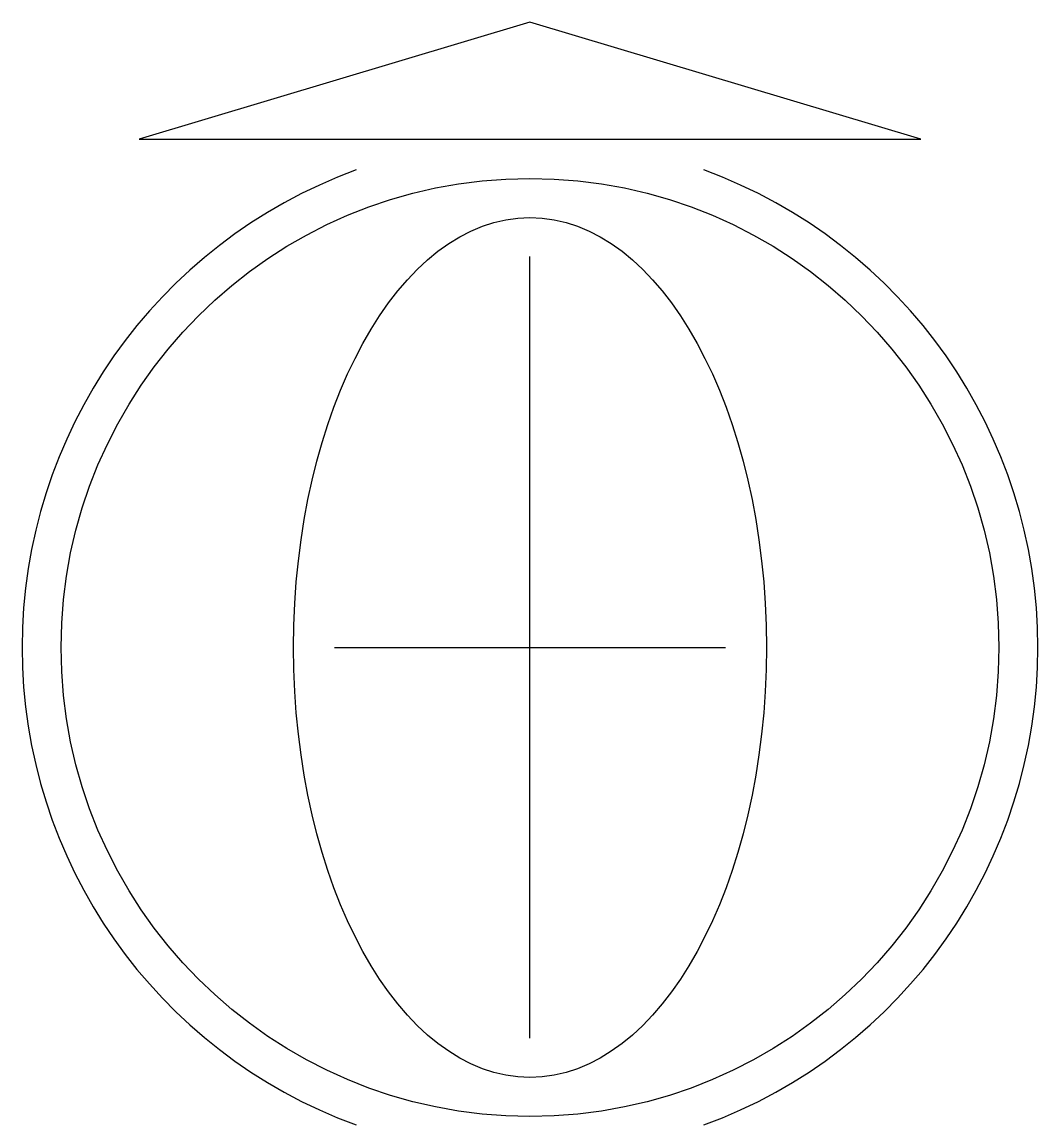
# Model space of a CAD drawing. Header units: inches. Extents: x 1.7 to 4.3, y 0.78 to 3.6.
import ezdxf

# ---------------------------------------------------------------- set-up
doc = ezdxf.new("R2010")
doc.units = ezdxf.units.IN

msp = doc.modelspace()

# ---------------------------------------------------------------- linework, layer by layer
at = {"color": 7}
for p, q in [((3, 1), (3, 3)), ((2.5, 2), (3.5, 2))]:
    msp.add_line(p, q, dxfattribs=at)
at = {"color": 4}
msp.add_lwpolyline([(2, 3.3), (4, 3.3), (3, 3.6), (2, 3.3)], dxfattribs=at)
at = {"color": 1}
msp.add_circle((3, 2), 1.2, dxfattribs=at)
at = {"color": 3}
msp.add_arc((3, 2), 1.3, 110, 250, dxfattribs=at)
at = {"color": 0}
msp.add_arc((3, 2), 1.3, -70, 70, dxfattribs=at)
at = {"color": 5}
msp.add_ellipse((3, 2), major_axis=(0, 1.1), ratio=0.55, dxfattribs=at)

doc.saveas('drawing.dxf')
